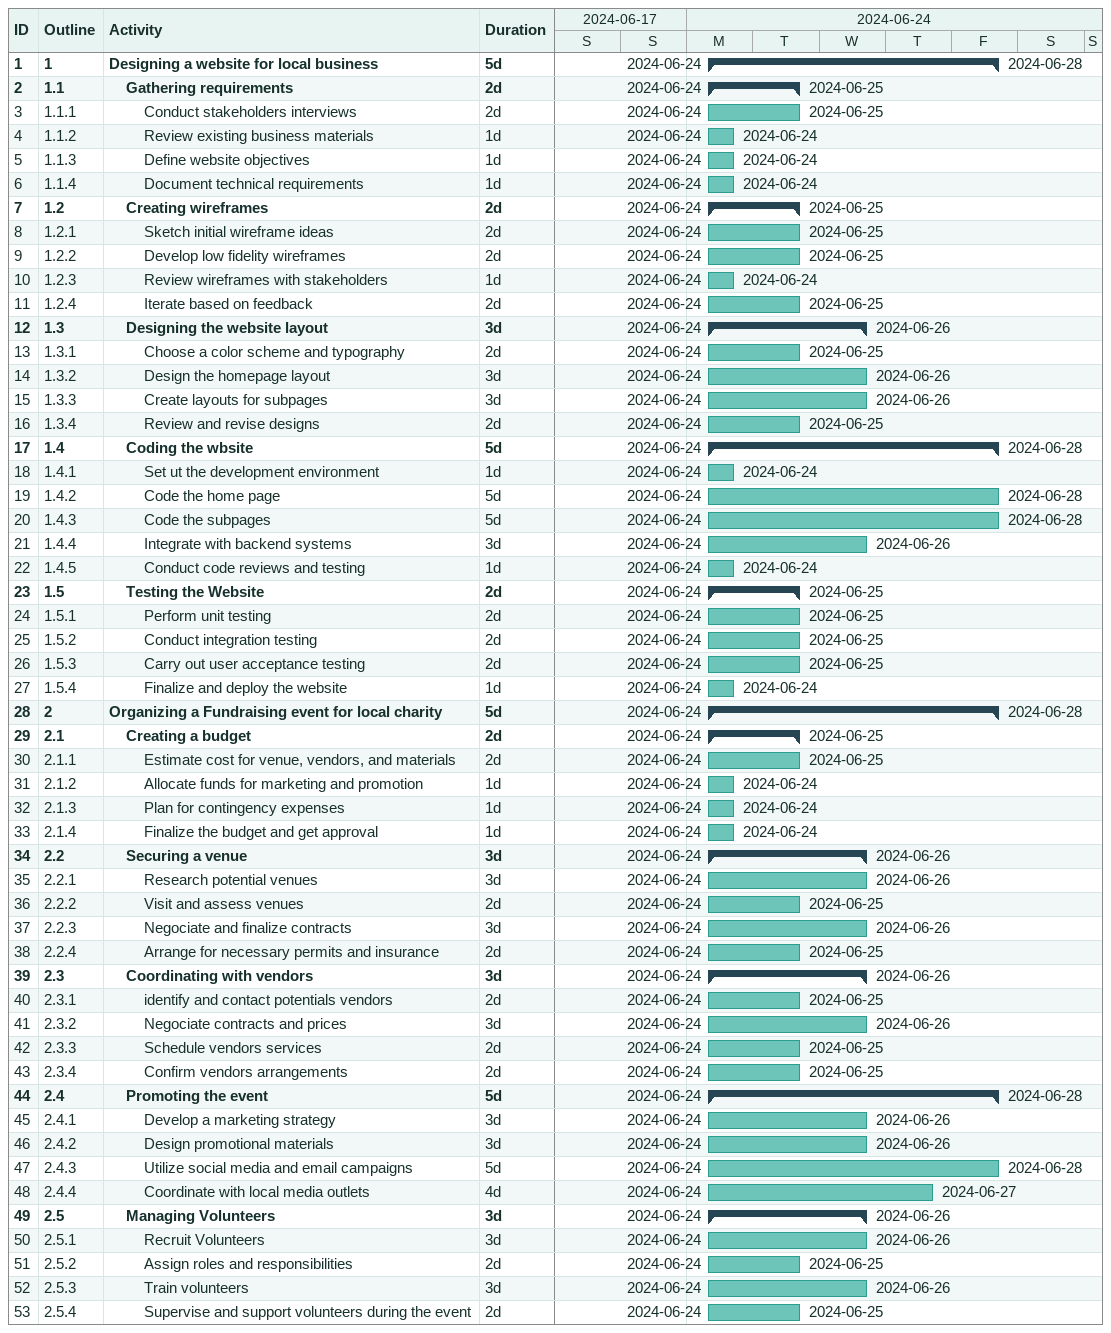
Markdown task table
| ID | WBS | Task | Duration | Start | Finish |
|---|---|---|---|---|---|
| 1 | 1 | **Designing a website for local business** | 5d | 2024-06-24 | 2024-06-28 |
| 2 | 1.1 | **Gathering requirements** | 2d | 2024-06-24 | 2024-06-25 |
| 3 | 1.1.1 | Conduct stakeholders interviews | 2d | 2024-06-24 | 2024-06-25 |
| 4 | 1.1.2 | Review existing business materials | 1d | 2024-06-24 | 2024-06-24 |
| 5 | 1.1.3 | Define website objectives | 1d | 2024-06-24 | 2024-06-24 |
| 6 | 1.1.4 | Document technical requirements | 1d | 2024-06-24 | 2024-06-24 |
| 7 | 1.2 | **Creating wireframes** | 2d | 2024-06-24 | 2024-06-25 |
| 8 | 1.2.1 | Sketch initial wireframe ideas | 2d | 2024-06-24 | 2024-06-25 |
| 9 | 1.2.2 | Develop low fidelity wireframes | 2d | 2024-06-24 | 2024-06-25 |
| 10 | 1.2.3 | Review wireframes with stakeholders | 1d | 2024-06-24 | 2024-06-24 |
| 11 | 1.2.4 | Iterate based on feedback | 2d | 2024-06-24 | 2024-06-25 |
| 12 | 1.3 | **Designing the website layout** | 3d | 2024-06-24 | 2024-06-26 |
| 13 | 1.3.1 | Choose a color scheme and typography | 2d | 2024-06-24 | 2024-06-25 |
| 14 | 1.3.2 | Design the homepage layout | 3d | 2024-06-24 | 2024-06-26 |
| 15 | 1.3.3 | Create layouts for subpages | 3d | 2024-06-24 | 2024-06-26 |
| 16 | 1.3.4 | Review and revise designs | 2d | 2024-06-24 | 2024-06-25 |
| 17 | 1.4 | **Coding the wbsite** | 5d | 2024-06-24 | 2024-06-28 |
| 18 | 1.4.1 | Set ut the development environment | 1d | 2024-06-24 | 2024-06-24 |
| 19 | 1.4.2 | Code the home page | 5d | 2024-06-24 | 2024-06-28 |
| 20 | 1.4.3 | Code the subpages | 5d | 2024-06-24 | 2024-06-28 |
| 21 | 1.4.4 | Integrate with backend systems | 3d | 2024-06-24 | 2024-06-26 |
| 22 | 1.4.5 | Conduct code reviews and testing | 1d | 2024-06-24 | 2024-06-24 |
| 23 | 1.5 | **Testing the Website** | 2d | 2024-06-24 | 2024-06-25 |
| 24 | 1.5.1 | Perform unit testing | 2d | 2024-06-24 | 2024-06-25 |
| 25 | 1.5.2 | Conduct integration testing | 2d | 2024-06-24 | 2024-06-25 |
| 26 | 1.5.3 | Carry out user acceptance testing | 2d | 2024-06-24 | 2024-06-25 |
| 27 | 1.5.4 | Finalize and deploy the website | 1d | 2024-06-24 | 2024-06-24 |
| 28 | 2 | **Organizing a Fundraising event for local charity** | 5d | 2024-06-24 | 2024-06-28 |
| 29 | 2.1 | **Creating a budget** | 2d | 2024-06-24 | 2024-06-25 |
| 30 | 2.1.1 | Estimate cost for venue, vendors, and materials | 2d | 2024-06-24 | 2024-06-25 |
| 31 | 2.1.2 | Allocate funds for marketing and promotion | 1d | 2024-06-24 | 2024-06-24 |
| 32 | 2.1.3 | Plan for contingency expenses | 1d | 2024-06-24 | 2024-06-24 |
| 33 | 2.1.4 | Finalize the budget and get approval | 1d | 2024-06-24 | 2024-06-24 |
| 34 | 2.2 | **Securing a venue** | 3d | 2024-06-24 | 2024-06-26 |
| 35 | 2.2.1 | Research potential venues | 3d | 2024-06-24 | 2024-06-26 |
| 36 | 2.2.2 | Visit and assess venues | 2d | 2024-06-24 | 2024-06-25 |
| 37 | 2.2.3 | Negociate and finalize contracts | 3d | 2024-06-24 | 2024-06-26 |
| 38 | 2.2.4 | Arrange for necessary permits and insurance | 2d | 2024-06-24 | 2024-06-25 |
| 39 | 2.3 | **Coordinating with vendors** | 3d | 2024-06-24 | 2024-06-26 |
| 40 | 2.3.1 | identify and contact potentials vendors | 2d | 2024-06-24 | 2024-06-25 |
| 41 | 2.3.2 | Negociate contracts and prices | 3d | 2024-06-24 | 2024-06-26 |
| 42 | 2.3.3 | Schedule vendors services | 2d | 2024-06-24 | 2024-06-25 |
| 43 | 2.3.4 | Confirm vendors arrangements | 2d | 2024-06-24 | 2024-06-25 |
| 44 | 2.4 | **Promoting the event** | 5d | 2024-06-24 | 2024-06-28 |
| 45 | 2.4.1 | Develop a marketing strategy | 3d | 2024-06-24 | 2024-06-26 |
| 46 | 2.4.2 | Design promotional materials | 3d | 2024-06-24 | 2024-06-26 |
| 47 | 2.4.3 | Utilize social media and email campaigns | 5d | 2024-06-24 | 2024-06-28 |
| 48 | 2.4.4 | Coordinate with local media outlets | 4d | 2024-06-24 | 2024-06-27 |
| 49 | 2.5 | **Managing Volunteers** | 3d | 2024-06-24 | 2024-06-26 |
| 50 | 2.5.1 | Recruit Volunteers | 3d | 2024-06-24 | 2024-06-26 |
| 51 | 2.5.2 | Assign roles and responsibilities | 2d | 2024-06-24 | 2024-06-25 |
| 52 | 2.5.3 | Train volunteers | 3d | 2024-06-24 | 2024-06-26 |
| 53 | 2.5.4 | Supervise and support volunteers during the event | 2d | 2024-06-24 | 2024-06-25 |
